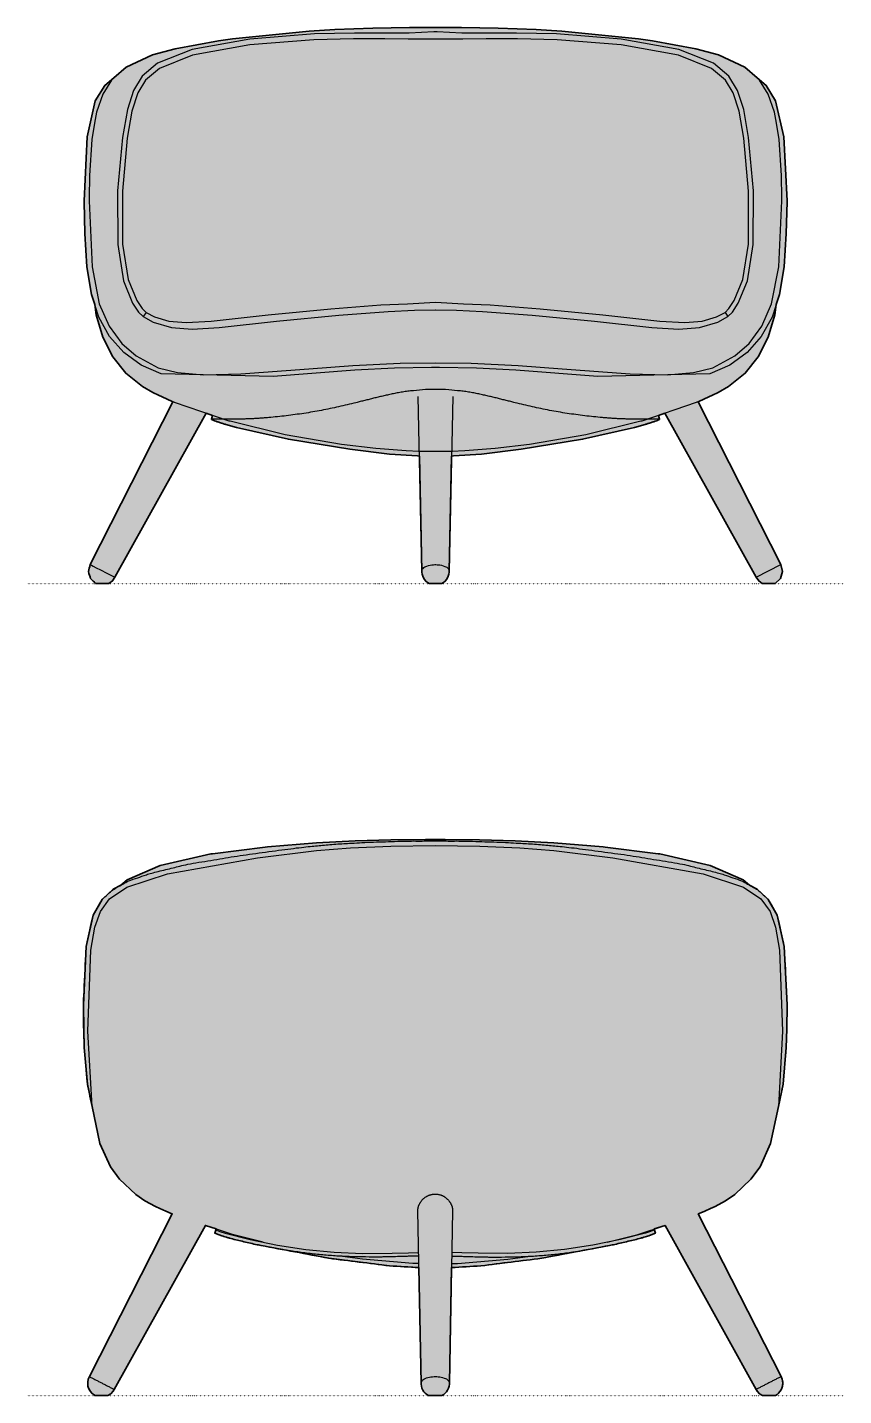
# Model space of a CAD drawing. Header units: millimetres. Extents: x 0 to 2311, y -1141 to 764.
# Drawn here: x 0 to 1122, y -1115 to 764 of the extents above; entities that cross this region are included whole.
import ezdxf

# ---------------------------------------------------------------- set-up
doc = ezdxf.new("R2010")
doc.units = ezdxf.units.MM
doc.linetypes.add('Dots', pattern=[1, 0, -1])
doc.layers.add('Blocks', color=7, linetype='Continuous')
doc.layers.add('Blocks$Fill', color=7, linetype='Continuous', true_color=0xffffff)
for name, color, linetype, lineweight, true_color in [('Blocks$Inner', 7, 'Continuous', 25, 0x007f00), ('Blocks$Outline', 7, 'Continuous', 35, 0xff3f3f), ('Groud', 7, 'Dots', 25, 0x243775)]:
    doc.layers.add(name, color=color, linetype=linetype, lineweight=lineweight, true_color=true_color)

# ---------------------------------------------------------------- blocks, each defined once
blk = doc.blocks.new('VIA57 Lounge Chair Back')
at = {"layer": 'Blocks$Fill'}
blk.add_hatch(color=256, dxfattribs=at).paths.add_polyline_path([(992.3, 701), (983.6, 708.1), (938.2, 727.7), (869, 743.7), (866.7, 744.1), (794, 753.2), (791.1, 753.4), (723.6, 759.2), (670.3, 762), (621.4, 763.3), (546.9, 763.8), (450.5, 762), (397.3, 759.2), (329.8, 753.4), (326.8, 753.2), (254.2, 744.1), (251.9, 743.7), (182.6, 727.7), (137.2, 708.1), (128.6, 701), (118.1, 695.3), (102.7, 681.2), (90.4, 659.5), (80.9, 616.9), (77, 536.4), (77.4, 503.4), (78.2, 477.9), (82.5, 427.7), (89, 397), (99.7, 346.3), (114.1, 314.3), (126.6, 297.1), (149, 276.1), (161.6, 267.6), (175.9, 259.9), (182, 257), (190.2, 253.3), (197.7, 250.2), (199, 249.6), (85.2, 26.1), (83.7, 22.4), (82.9, 18.4), (82.9, 15.7), (83.3, 13), (84.1, 10.3), (85.2, 7.8), (86.7, 5.5), (88.6, 3.4), (90.7, 1.6), (93, 0.1), (95.2, 0.1), (110.8, 0), (114.6, 2.6), (117.8, 6.2), (119.2, 8.6), (244.6, 233.7), (259.4, 228.8), (257.8, 222.9), (267.1, 219.4), (268.9, 218.8), (269.9, 218.5), (277.8, 216.3), (295.2, 211.9), (321.1, 206.1), (414.1, 188.6), (497.7, 178.2), (538.1, 175.8), (540.9, 17.2), (541, 15.6), (541.4, 12.9), (542.1, 10.2), (543.3, 7.7), (544.8, 5.4), (546.7, 3.3), (548.8, 1.5), (551.1, 0.1), (551.2, 0.1), (552.7, 0), (560, 0), (560.4, 0), (560.8, 0), (563, 0), (569.2, 0), (569.7, 0.1), (569.7, 0.1), (572.1, 1.5), (574.2, 3.3), (576, 5.4), (577.5, 7.7), (578.7, 10.2), (579.5, 12.9), (579.9, 15.6), (579.9, 17.2), (582.8, 175.8), (623.2, 178.2), (706.8, 188.6), (799.7, 206.1), (807.1, 207.7), (825.6, 211.9), (843, 216.3), (851, 218.5), (852, 218.8), (853.8, 219.4), (863, 222.9), (861.4, 228.8), (876.2, 233.7), (1001.6, 8.6), (1003, 6.2), (1006.2, 2.6), (1010, 0), (1010.3, 0), (1027.8, 0.1), (1030.2, 1.6), (1032.3, 3.4), (1034.1, 5.5), (1035.6, 7.8), (1036.8, 10.3), (1037.5, 13), (1037.9, 15.7), (1037.9, 18.4), (1037.2, 22.4), (1035.7, 26.1), (921.8, 249.6), (923.1, 250.2), (930.7, 253.3), (938.8, 257), (945, 259.9), (959.3, 267.6), (971.9, 276.1), (994.2, 297.1), (1006.7, 314.3), (1021.2, 346.3), (1031.9, 397), (1038.4, 427.7), (1042.6, 477.9), (1043.5, 503.4), (1043.8, 536.4), (1039.9, 616.9), (1030.5, 659.5), (1018.1, 681.2), (1002.7, 695.3)], flags=0)
at = {"layer": 'Blocks$Inner'}
for p, q in [((257.8, 222.9), (259.4, 228.8)), ((863, 222.9), (861.4, 228.8))]:
    blk.add_line(p, q, dxfattribs=at)
for points in [[(85.2, 26.1), (199, 249.6), (197.7, 250.2), (197.6, 250.2), (190.2, 253.3), (182, 257), (175.9, 259.9), (161.6, 267.6), (149, 276.1), (126.6, 297.1), (114.1, 314.3), (99.7, 346.3), (89, 397), (83.1, 500.3), (87.4, 611.6), (92.6, 643.3), (100.3, 664.8), (113, 682.3), (136.7, 698.3), (192.4, 716.6), (316.1, 738.4), (397.4, 748.5), (444.2, 752.1), (499.3, 754.4), (560.4, 755.2), (621.5, 754.4), (676.6, 752.1), (723.4, 748.5), (804.7, 738.4), (928.5, 716.6), (984.1, 698.3), (1007.8, 682.3), (1020.5, 664.8), (1028.2, 643.3), (1033.5, 611.6), (1037.7, 500.3), (1031.9, 397), (1021.2, 346.3), (1006.7, 314.3), (994.2, 297.1), (971.9, 276.1), (959.3, 267.6), (945, 259.9), (938.8, 257), (930.7, 253.3), (923.3, 250.2), (923.1, 250.2), (921.8, 249.6), (1035.7, 26.1)], [(128.6, 701), (137.2, 708.1), (182.6, 727.7), (251.9, 743.7), (254.2, 744.1), (326.8, 753.2), (329.8, 753.4), (397.3, 759.2), (450.5, 762), (499.5, 763.3), (546.9, 763.8), (560.4, 763.8), (573.9, 763.8), (621.4, 763.3), (670.3, 762), (723.6, 759.2), (791.1, 753.4), (794, 753.2), (866.7, 744.1), (869, 743.7), (938.2, 727.7), (983.6, 708.1), (992.3, 701)], [(560, 0), (557.9, 0), (555.9, 0), (554.1, 0), (552.7, 0), (551.2, 0.1), (551.1, 0.1), (548.8, 1.5), (546.7, 3.3), (544.8, 5.4), (543.3, 7.7), (542.1, 10.2), (541.4, 12.9), (541, 15.6), (540.9, 17.2), (536.7, 253.5)], [(584.2, 253.5), (579.9, 17.2), (579.9, 17.4)], [(324.1, 210.8), (281.8, 221.4), (244.6, 233.7), (119.2, 8.6)], [(260.4, 228.5), (259.9, 227.9), (259.8, 227.7), (259.7, 227.4), (260, 227), (264.6, 225.3), (271.6, 223.2), (306, 214.5), (343.8, 206.8), (382.6, 200.8), (421.6, 196.9), (460.4, 195.3)], [(860.4, 228.5), (860.9, 227.9), (861.1, 227.7), (861.2, 227.4), (860.9, 227), (856.2, 225.3), (849.3, 223.2), (814.9, 214.5), (777.1, 206.8), (738.2, 200.8), (699.3, 196.9), (660.4, 195.3)], [(796.7, 210.8), (839, 221.4), (876.2, 233.7), (1001.6, 8.6)], [(538.1, 175.8), (497.7, 178.2), (414.1, 188.6), (321.1, 206.1)], [(538, 181.5), (529.7, 181.6), (460.5, 187.2), (433.2, 191.2)], [(460.4, 195.3), (501.2, 195.5), (523.8, 196.1), (537.7, 196.5)], [(582.8, 175.8), (623.2, 178.2), (706.8, 188.6), (799.7, 206.1)], [(582.9, 181.5), (591.2, 181.6), (660.4, 187.2), (687.6, 191.2)], [(660.4, 195.3), (619.6, 195.5), (597.1, 196.1), (583.1, 196.5)], [(579.9, 17.2), (579.9, 15.6), (579.5, 12.9), (578.7, 10.2), (577.5, 7.7), (576, 5.4), (574.2, 3.3), (572.1, 1.5), (569.7, 0.1), (569.7, 0.1), (569.2, 0), (568.2, 0), (566.7, 0), (565, 0), (563, 0), (560.8, 0)]]:
    blk.add_lwpolyline(points, dxfattribs=at)
for points, degree, knots in [([(89, 397), (82.5, 427.7), (78.2, 477.9), (77.4, 503.4), (77, 536.4), (80.9, 616.9), (90.4, 659.5), (102.7, 681.2), (118.1, 695.3), (139, 706.7), (169.4, 717.3), (221.2, 729.8), (293.8, 741.9), (374.4, 752.7), (421, 757.1), (468.9, 759.9), (522.3, 761.5), (560.4, 761.6), (598.5, 761.5), (651.9, 759.9), (699.9, 757.1), (746.4, 752.7), (827, 741.9), (899.6, 729.8), (951.5, 717.3), (981.9, 706.7), (1002.7, 695.3), (1018.1, 681.2), (1030.5, 659.5), (1039.9, 616.9), (1043.8, 536.4), (1043.5, 503.4), (1042.6, 477.9), (1038.4, 427.7), (1031.9, 397)], 1, [0, 0, 2, 3, 4, 36.960283, 37.960283, 38.960283, 39.960283, 40.960283, 41.960283, 42.960283, 43.960283, 44.960283, 45.960283, 46.960283, 47.960283, 48.960283, 49.960283, 50.960283, 51.960283, 52.960283, 53.960283, 54.960283, 55.960283, 56.960283, 57.960283, 58.960283, 59.960283, 60.960283, 61.960283, 62.960283, 95.920566, 96.920566, 97.920566, 99.920566, 99.920566]), ([(321.1, 206.1), (318.7, 206.6), (313, 207.8), (304.3, 209.7), (295.2, 211.9), (286.3, 214), (279.2, 215.9), (273.7, 217.4), (269.9, 218.5), (267.6, 219.2), (257.8, 222.9)], 3, [3, 3, 3, 3, 13.981448, 27.927422, 41.873396, 55.81937, 69.765344, 76.73833, 83.711317, 90.220502, 90.220502, 90.220502, 90.220502]), ([(799.7, 206.1), (802.2, 206.6), (807.8, 207.8), (816.5, 209.7), (825.7, 211.9), (834.6, 214), (841.7, 215.9), (847.1, 217.4), (850.9, 218.5), (853.3, 219.2), (863, 222.9)], 3, [3, 3, 3, 3, 13.981448, 27.927422, 41.873396, 55.81937, 69.765344, 76.73833, 83.711317, 90.220502, 90.220502, 90.220502, 90.220502]), ([(456.2, 190.5), (454, 190.5), (448.5, 190.6), (439.9, 190.9), (430.2, 191.4), (420.5, 192), (410.8, 192.7), (397.7, 193.9), (381.3, 195.8), (363.6, 198.4), (352.4, 200.2), (347.8, 201)], 3, [-775.29462, -775.29462, -775.29462, -775.29462, -765.882728, -751.915393, -737.948058, -723.980723, -710.013389, -696.046054, -668.111384, -640.219436, -620.235805, -620.235805, -620.235805, -620.235805]), ([(484.2, 190.3), (482.7, 190.3), (474.3, 190.3), (465, 190.3), (457.3, 190.5), (456.2, 190.5)], 3, [-814.05889, -814.05889, -814.05889, -814.05889, -807.784727, -779.850057, -775.29462, -775.29462, -775.29462, -775.29462]), ([(514.1, 191), (513.2, 191), (508.5, 190.8), (502.3, 190.7), (495.2, 190.5), (489.8, 190.4), (486.1, 190.3), (484.2, 190.3)], 3, [-852.823595, -852.823595, -852.823595, -852.823595, -849.686296, -835.718961, -828.735293, -821.751626, -814.05889, -814.05889, -814.05889, -814.05889]), ([(537.8, 191.7), (532.2, 191.5), (528.7, 191.4), (523.3, 191.3), (518.2, 191.1), (515.1, 191), (514.1, 191)], 3, [-875.201088, -875.201088, -875.201088, -875.201088, -870.63722, -863.653553, -856.669885, -852.823595, -852.823595, -852.823595, -852.823595]), ([(583.1, 191.7), (588.6, 191.5), (592.1, 191.4), (597.6, 191.3), (602.7, 191.1), (605.7, 191), (606.8, 191)], 3, [-875.201088, -875.201088, -875.201088, -875.201088, -870.63722, -863.653553, -856.669885, -852.823595, -852.823595, -852.823595, -852.823595]), ([(606.8, 191), (607.6, 191), (612.3, 190.8), (618.6, 190.7), (625.7, 190.5), (631.1, 190.4), (634.7, 190.3), (636.6, 190.3)], 3, [-852.823595, -852.823595, -852.823595, -852.823595, -849.686296, -835.718961, -828.735293, -821.751626, -814.05889, -814.05889, -814.05889, -814.05889]), ([(636.6, 190.3), (638.1, 190.3), (646.5, 190.3), (655.9, 190.3), (663.5, 190.5), (664.6, 190.5)], 3, [-814.05889, -814.05889, -814.05889, -814.05889, -807.784727, -779.850057, -775.29462, -775.29462, -775.29462, -775.29462]), ([(664.6, 190.5), (666.8, 190.5), (672.3, 190.6), (681, 190.9), (690.7, 191.4), (700.4, 192), (710.1, 192.7), (723.1, 193.9), (739.5, 195.8), (757.3, 198.4), (768.4, 200.2), (773.1, 201)], 3, [-775.29462, -775.29462, -775.29462, -775.29462, -765.882728, -751.915393, -737.948058, -723.980723, -710.013389, -696.046054, -668.111384, -640.219436, -620.235805, -620.235805, -620.235805, -620.235805]), ([(540.9, 17.3), (541.4, 18.8), (543.4, 22.8), (550.6, 25.1), (558.5, 26.3), (566.8, 25.9), (573.6, 24.1), (578.8, 21.2), (579.7, 18.4), (579.9, 17.3)], 3, [0, 0, 0, 0, 4.743499, 12.464984, 21.249562, 29.034182, 37.198344, 42.464588, 45.679588, 45.679588, 45.679588, 45.679588])]:
    blk.add_open_spline(points, degree=degree, knots=knots, dxfattribs=at)
for points, weights, knots in [([(536.7, 253.5), (536.1, 261.8), (543.2, 269.3), (550.2, 276.7), (560.4, 276.7)], [1, 0.918473356618, 1, 0.918473356618, 1], [257.387475, 257.387475, 257.387475, 276.730719, 276.730719, 296.073963, 296.073963, 296.073963]), ([(560.4, 276.7), (570.7, 276.7), (577.7, 269.3), (584.7, 261.8), (584.2, 253.5)], [1, 0.918473356619, 1, 0.918473356619, 1], [296.073963, 296.073963, 296.073963, 315.417206, 315.417206, 334.76045, 334.76045, 334.76045])]:
    blk.add_rational_spline(points, weights, degree=2, knots=knots, dxfattribs=at)
for points, degree in [([(82.9, 18.4), (83.7, 22.4)], 1), ([(83.7, 22.4), (85.2, 26.1)], 1), ([(85.2, 26.1), (119.2, 8.6)], 1), ([(1035.7, 26.1), (1001.6, 8.6)], 1), ([(1037.2, 22.4), (1035.7, 26.1)], 1), ([(1037.9, 18.4), (1037.2, 22.4)], 1), ([(82.9, 15.7), (82.9, 18.4)], 1), ([(83.3, 13), (82.9, 15.7)], 1), ([(84.1, 10.3), (83.3, 13)], 1), ([(85.2, 7.8), (84.1, 10.3)], 1), ([(86.7, 5.5), (85.2, 7.8)], 1), ([(88.6, 3.4), (86.7, 5.5)], 1), ([(90.7, 1.6), (88.6, 3.4)], 1), ([(93, 0.1), (90.7, 1.6)], 1), ([(95.2, 0.1), (93, 0.1)], 1), ([(96.8, 0.1), (95.2, 0.1)], 1), ([(98.7, 0.1), (96.8, 0.1)], 1), ([(100.8, 0.1), (98.7, 0.1)], 1), ([(102.9, 0.1), (100.8, 0.1)], 1), ([(105, 0), (102.9, 0.1)], 1), ([(106.9, 0), (105, 0)], 1), ([(108.5, 0), (106.9, 0)], 1), ([(109.8, 0), (108.5, 0)], 1), ([(110.5, 0), (109.8, 0)], 1), ([(110.8, 0), (110.5, 0)], 1), ([(114.6, 2.6), (110.8, 0)], 1), ([(117.8, 6.2), (114.6, 2.6)], 1), ([(119.2, 8.6), (117.8, 6.2)], 1), ([(560.4, 0), (560.3, 0), (560.2, 0), (560, 0)], 3), ([(560.8, 0), (560.7, 0), (560.6, 0), (560.4, 0)], 3), ([(1001.6, 8.6), (1003, 6.2)], 1), ([(1003, 6.2), (1006.2, 2.6)], 1), ([(1006.2, 2.6), (1010, 0)], 1), ([(1010, 0), (1010.3, 0)], 1), ([(1010.3, 0), (1011.1, 0)], 1), ([(1011.1, 0), (1012.3, 0)], 1), ([(1012.3, 0), (1013.9, 0)], 1), ([(1013.9, 0), (1015.8, 0)], 1), ([(1015.8, 0), (1017.9, 0.1)], 1), ([(1017.9, 0.1), (1020.1, 0.1)], 1), ([(1020.1, 0.1), (1022.2, 0.1)], 1), ([(1022.2, 0.1), (1024.1, 0.1)], 1), ([(1024.1, 0.1), (1025.7, 0.1)], 1), ([(1025.7, 0.1), (1027.8, 0.1)], 1), ([(1027.8, 0.1), (1030.2, 1.6)], 1), ([(1030.2, 1.6), (1032.3, 3.4)], 1), ([(1032.3, 3.4), (1034.1, 5.5)], 1), ([(1034.1, 5.5), (1035.6, 7.8)], 1), ([(1035.6, 7.8), (1036.8, 10.3)], 1), ([(1036.8, 10.3), (1037.5, 13)], 1), ([(1037.5, 13), (1037.9, 15.7)], 1), ([(1037.9, 15.7), (1037.9, 18.4)], 1)]:
    blk.add_open_spline(points, degree=degree, dxfattribs=at)
at = {"layer": 'Blocks$Outline'}
for points in [[(992.3, 701), (983.6, 708.1), (938.2, 727.7), (869, 743.7), (866.7, 744.1), (794, 753.2), (791.1, 753.4), (723.6, 759.2), (670.3, 762), (621.4, 763.3), (573.9, 763.8), (560.4, 763.8), (546.9, 763.8), (499.5, 763.3), (450.5, 762), (397.3, 759.2), (329.8, 753.4), (326.8, 753.2), (254.2, 744.1), (251.9, 743.7), (182.6, 727.7), (137.2, 708.1), (128.6, 701)], [(128.6, 701), (118.1, 695.3), (102.7, 681.2), (90.4, 659.5), (80.9, 616.9), (77, 536.4), (77.4, 503.4), (78.2, 477.9), (82.5, 427.7), (89, 397)], [(1031.9, 397), (1038.4, 427.7), (1042.6, 477.9), (1043.5, 503.4), (1043.8, 536.4), (1039.9, 616.9), (1030.5, 659.5), (1018.1, 681.2), (1002.7, 695.3), (992.3, 701)], [(89, 397), (99.7, 346.3), (114.1, 314.3), (126.6, 297.1), (149, 276.1), (161.6, 267.6), (175.9, 259.9), (182, 257), (190.2, 253.3), (197.6, 250.2), (197.7, 250.2), (199, 249.6), (85.2, 26.1)], [(1035.7, 26.1), (921.8, 249.6), (923.1, 250.2), (923.3, 250.2), (930.7, 253.3), (938.8, 257), (945, 259.9), (959.3, 267.6), (971.9, 276.1), (994.2, 297.1), (1006.7, 314.3), (1021.2, 346.3), (1031.9, 397)], [(119.2, 8.6), (244.6, 233.7), (259.4, 228.8)], [(861.4, 228.8), (876.2, 233.7), (1001.6, 8.6)], [(538.1, 175.8), (540.9, 17.2)], [(579.9, 17.2), (582.8, 175.8)], [(85.2, 26.1), (83.7, 22.4), (82.9, 18.4), (82.9, 15.7), (83.3, 13), (84.1, 10.3), (85.2, 7.8), (86.7, 5.5), (88.6, 3.4), (90.7, 1.6), (93, 0.1), (95.2, 0.1), (96.8, 0.1), (98.7, 0.1), (100.8, 0.1), (102.9, 0.1), (105, 0), (106.9, 0), (108.5, 0), (109.8, 0), (110.5, 0), (110.8, 0), (114.6, 2.6), (117.8, 6.2), (119.2, 8.6)], [(1001.6, 8.6), (1003, 6.2), (1006.2, 2.6), (1010, 0), (1010.3, 0), (1011.1, 0), (1012.3, 0), (1013.9, 0), (1015.8, 0), (1017.9, 0.1), (1020.1, 0.1), (1022.2, 0.1), (1024.1, 0.1), (1025.7, 0.1), (1027.8, 0.1), (1030.2, 1.6), (1032.3, 3.4), (1034.1, 5.5), (1035.6, 7.8), (1036.8, 10.3), (1037.5, 13), (1037.9, 15.7), (1037.9, 18.4), (1037.2, 22.4), (1035.7, 26.1)], [(540.9, 17.2), (541, 15.6), (541.4, 12.9), (542.1, 10.2), (543.3, 7.7), (544.8, 5.4), (546.7, 3.3), (548.8, 1.5), (551.1, 0.1)], [(569.7, 0.1), (572.1, 1.5), (574.2, 3.3), (576, 5.4), (577.5, 7.7), (578.7, 10.2), (579.5, 12.9), (579.9, 15.6), (579.9, 17.2)]]:
    blk.add_lwpolyline(points, dxfattribs=at)
for points, knots in [([(259.4, 228.8), (258.9, 226.8), (258.3, 224.9), (257.8, 222.9), (267.6, 219.2), (269.9, 218.5), (273.7, 217.4), (279.2, 215.9), (286.3, 214), (295.2, 211.9), (304.3, 209.7), (313, 207.8), (318.7, 206.6), (321.1, 206.1), (352.1, 200.3), (383.1, 194.5), (414.1, 188.6), (441.9, 185.1), (469.8, 181.7), (497.7, 178.2), (511.2, 177.4), (524.6, 176.6), (538.1, 175.8)], [-96.307376, -96.307376, -96.307376, -96.307376, -90.220502, -90.220502, -90.220502, -83.711317, -76.73833, -69.765344, -55.81937, -41.873396, -27.927422, -13.981448, -3, -3, -3, -2, -2, -2, -1, -1, -1, -0.000245, -0.000245, -0.000245, -0.000245]), ([(582.8, 175.8), (596.2, 176.6), (609.7, 177.4), (623.2, 178.2), (651, 181.7), (678.9, 185.1), (706.8, 188.6), (737.7, 194.5), (768.7, 200.3), (799.7, 206.1), (802.2, 206.6), (807.8, 207.8), (816.5, 209.7), (825.7, 211.9), (834.6, 214), (841.7, 215.9), (847.1, 217.4), (850.9, 218.5), (853.3, 219.2), (863, 222.9), (862.5, 224.9), (862, 226.8), (861.4, 228.8)], [0.000245, 0.000245, 0.000245, 0.000245, 1, 1, 1, 2, 2, 2, 3, 3, 3, 13.981448, 27.927422, 41.873396, 55.81937, 69.765344, 76.73833, 83.711317, 90.220502, 90.220502, 90.220502, 96.307376, 96.307376, 96.307376, 96.307376]), ([(551.1, 0.1), (551.1, 0.1), (551.2, 0.1), (551.2, 0.1), (551.7, 0.1), (552.2, 0), (552.7, 0), (553.2, 0), (553.6, 0), (554.1, 0), (554.7, 0), (555.3, 0), (555.9, 0), (556.5, 0), (557.2, 0), (557.9, 0), (558.6, 0), (559.3, 0), (560, 0), (560.2, 0), (560.3, 0), (560.4, 0), (560.6, 0), (560.7, 0), (560.8, 0), (561.5, 0), (562.2, 0), (563, 0), (563.6, 0), (564.3, 0), (565, 0), (565.6, 0), (566.1, 0), (566.7, 0), (567.2, 0), (567.7, 0), (568.2, 0), (568.5, 0), (568.8, 0), (569.2, 0), (569.3, 0.1), (569.5, 0.1), (569.7, 0.1), (569.7, 0.1), (569.7, 0.1), (569.7, 0.1)], [-15.037059, -15.037059, -15.037059, -15.037059, -14.037059, -14.037059, -14.037059, -13.037059, -13.037059, -13.037059, -12.037059, -12.037059, -12.037059, -11.037059, -11.037059, -11.037059, -10.037059, -10.037059, -10.037059, -9.037059, -9.037059, -9.037059, -9.01853, -9.01853, -9.01853, -9, -9, -9, -8, -8, -8, -7, -7, -7, -6, -6, -6, -5, -5, -5, -4, -4, -4, -3, -3, -3, -2, -2, -2, -2])]:
    blk.add_open_spline(points, degree=3, knots=knots, dxfattribs=at)
blk = doc.blocks.new('VIA57 Lounge Chair Front')
at = {"layer": 'Blocks$Fill'}
blk.add_hatch(color=256, dxfattribs=at).paths.add_polyline_path([(1002.6, 694.4), (986, 709.1), (949.8, 726), (918.6, 734.5), (858.9, 745.4), (839.7, 748), (734.5, 758.4), (699.1, 760.7), (647, 762.8), (596.4, 763.7), (474.7, 762.8), (422.5, 760.7), (387.2, 758.4), (281.9, 748), (262.7, 745.4), (203, 734.5), (171.8, 726), (135.6, 709.1), (119, 694.4), (106.4, 684.1), (93.4, 662.9), (82.1, 613.3), (77.9, 525.7), (77.9, 524.3), (78.8, 480.8), (81.9, 435.1), (88.1, 396.9), (92.6, 383.1), (94.7, 368.9), (103.6, 338.3), (117.4, 311.2), (135.1, 289.1), (158.2, 270.7), (172.2, 262.6), (180.1, 258.6), (191, 253.6), (200.1, 249.8), (86.2, 26.1), (86.2, 26.1), (86.2, 26.1), (86.2, 26.1), (86.2, 26.1), (86.2, 26.1), (86.2, 26.1), (86.2, 26.1), (86.2, 26.1), (86.2, 26.1), (86.2, 26.1), (86.2, 26.1), (84, 16.4), (86.8, 6.9), (94.1, 0.1), (96.2, 0.1), (111.9, 0), (116.8, 3.6), (120.3, 8.6), (245.8, 233.9), (254.5, 231), (253.1, 225.6), (253.1, 225.6), (253.1, 225.6), (253.1, 225.6), (253.1, 225.6), (253.1, 225.6), (253.1, 225.6), (253.1, 225.6), (253.1, 225.5), (253.1, 225.5), (253.1, 225.5), (253.1, 225.5), (253.1, 225.5), (253.1, 225.5), (253.1, 225.5), (253.1, 225.5), (253.1, 225.5), (253.1, 225.5), (253.1, 225.5), (253.1, 225.5), (253.1, 225.5), (253.1, 225.5), (253.1, 225.5), (253.1, 225.5), (253.1, 225.5), (253.1, 225.5), (253.1, 225.5), (253.1, 225.5), (253.1, 225.5), (253.1, 225.5), (253.1, 225.5), (253.1, 225.5), (253.1, 225.5), (253.1, 225.5), (253.1, 225.5), (253.1, 225.5), (253.1, 225.5), (253.1, 225.5), (253.1, 225.5), (253.1, 225.5), (253.1, 225.5), (253.1, 225.5), (253.1, 225.5), (253.1, 225.5), (253.1, 225.4), (253.1, 225.4), (253.1, 225.4), (253.1, 225.4), (253.1, 225.4), (253.1, 225.4), (253.1, 225.4), (253.1, 225.4), (253.1, 225.4), (253.1, 225.4), (253.1, 225.4), (253.1, 225.4), (253.2, 225.4), (253.2, 225.4), (253.2, 225.3), (253.2, 225.3), (253.2, 225.3), (253.2, 225.3), (253.2, 225.3), (253.3, 225.3), (253.3, 225.2), (253.4, 225.2), (253.4, 225.2), (253.5, 225.1), (253.6, 225.1), (253.7, 225), (253.9, 224.9), (254.1, 224.8), (254.7, 224.5), (255.4, 224.3), (256.9, 223.7), (258.8, 223), (265.3, 220.8), (272.9, 218.5), (287.5, 214.4), (358.8, 198.1), (443, 184.4), (497.7, 177.8), (536, 175.2), (538.6, 175.1), (542, 17.2), (542, 15.6), (542.4, 12.9), (543.2, 10.2), (544.4, 7.7), (545.9, 5.4), (547.7, 3.3), (549.8, 1.5), (552.2, 0.1), (553.9, 0), (567.7, 0), (569.4, 0.1), (571.8, 1.5), (573.9, 3.3), (575.7, 5.4), (577.3, 7.7), (578.4, 10.2), (579.2, 12.9), (579.6, 15.6), (579.6, 17.2), (583, 175.1), (585.6, 175.2), (623.9, 177.8), (678.6, 184.4), (762.8, 198.1), (834.2, 214.4), (848.8, 218.5), (858.6, 221.5), (862.8, 223), (864.7, 223.7), (866.3, 224.3), (866.9, 224.5), (867.5, 224.8), (867.7, 224.9), (867.9, 225), (868, 225.1), (868.1, 225.1), (868.2, 225.2), (868.3, 225.2), (868.3, 225.2), (868.3, 225.3), (868.4, 225.3), (868.4, 225.3), (868.4, 225.3), (868.4, 225.3), (868.4, 225.3), (868.5, 225.4), (868.5, 225.4), (868.5, 225.4), (868.5, 225.4), (868.5, 225.4), (868.5, 225.4), (868.5, 225.4), (868.5, 225.4), (868.5, 225.4), (868.5, 225.4), (868.5, 225.4), (868.5, 225.4), (868.5, 225.4), (868.5, 225.4), (868.5, 225.5), (868.5, 225.5), (868.5, 225.5), (868.5, 225.5), (868.5, 225.5), (868.5, 225.5), (868.6, 225.5), (868.6, 225.5), (868.6, 225.5), (868.6, 225.5), (868.6, 225.5), (868.6, 225.5), (868.6, 225.5), (868.6, 225.5), (868.6, 225.5), (868.6, 225.5), (868.6, 225.5), (868.6, 225.5), (868.6, 225.5), (868.6, 225.5), (868.6, 225.5), (868.6, 225.5), (868.6, 225.5), (868.6, 225.5), (868.6, 225.5), (868.6, 225.5), (868.6, 225.5), (868.6, 225.5), (868.6, 225.5), (868.6, 225.5), (868.6, 225.5), (868.6, 225.5), (868.6, 225.5), (868.6, 225.5), (868.6, 225.5), (868.6, 225.5), (868.6, 225.6), (868.5, 225.6), (868.5, 225.6), (868.5, 225.6), (868.5, 225.6), (868.5, 225.6), (868.5, 225.6), (868.5, 225.6), (867.2, 231), (875.8, 233.9), (1001.4, 8.6), (1004.9, 3.6), (1009.8, 0), (1027.6, 0.1), (1034.8, 6.9), (1037.7, 16.4), (1035.4, 26.1), (921.5, 249.8), (941.5, 258.6), (949.4, 262.6), (963.5, 270.7), (986.5, 289.1), (1004.2, 311.2), (1018, 338.3), (1026.9, 368.9), (1029, 383.1), (1033.5, 396.9), (1039.7, 435.1), (1042.8, 480.8), (1043.8, 524.3), (1043.8, 525.7), (1039.6, 613.3), (1028.2, 662.9), (1015.2, 684.1)], flags=0)
at = {"layer": 'Blocks$Inner'}
for p, q in [((163.1, 372.4), (159, 366.8)), ((958.6, 372.4), (962.7, 366.8)), ((200.1, 249.8), (86.2, 26.1)), ((253.1, 225.6), (254.5, 231)), ((868.5, 225.6), (867.2, 231))]:
    blk.add_line(p, q, dxfattribs=at)
for points in [[(281.9, 748), (262.7, 745.4), (203, 734.5), (171.8, 726), (135.6, 709.1), (115.5, 691.2), (103.6, 672.1), (95, 647.1), (92.4, 632.3), (88.7, 609.9), (85.4, 560.2), (84.8, 529.1), (84.8, 525.7), (89, 435.1), (98.9, 384), (112.2, 353.5), (129.8, 329.6), (149.6, 312.6), (179.7, 296.4), (206.5, 289.7), (242.5, 286.7), (293.5, 288), (386.9, 295), (447.4, 299.5), (512.1, 302.5), (560.8, 303.3), (609.6, 302.5), (674.2, 299.5), (734.7, 295), (828.2, 288), (879.1, 286.7), (915.1, 289.7), (941.9, 296.4), (972, 312.6), (991.8, 329.6), (1009.4, 353.5), (1022.7, 384), (1032.6, 435.1), (1036.8, 525.7), (1036.8, 529.1), (1036.3, 560.2), (1032.9, 609.9), (1029.3, 632.3), (1026.7, 647.1), (1018, 672.1), (1006.2, 691.2), (986, 709.1), (949.8, 726), (918.6, 734.5), (858.9, 745.4), (839.7, 748), (734.5, 758.4), (699.1, 760.7), (647, 762.8), (596.4, 763.7), (560.8, 763.8), (525.2, 763.7), (474.7, 762.8), (422.5, 760.7), (387.2, 758.4)], [(559.8, 747.6), (523.3, 747.6), (491.2, 747.8), (448.1, 747.8), (393.7, 746.5), (305.6, 739.6), (227.1, 725.4), (181.4, 707.5), (162.5, 691.4), (151.8, 673.7), (143.7, 648.7), (137.3, 611.4), (130.6, 539), (130.9, 466.1), (138.6, 417.7), (150.5, 388.7), (157.6, 377.6), (163.1, 372.4), (174.7, 366.1), (194.3, 360.3), (218.1, 358.3), (252.5, 360.3), (330.8, 369), (417.1, 377.4), (485.7, 382.6), (522.5, 384.3), (560.8, 386.2), (599.2, 384.3), (636, 382.6), (704.6, 377.4), (790.9, 369), (869.1, 360.3), (903.5, 358.3), (927.3, 360.3), (947, 366.1), (958.6, 372.4), (964, 377.6), (971.2, 388.7), (983, 417.7), (990.8, 466.1), (991, 539), (984.4, 611.4), (977.9, 648.7), (969.8, 673.7), (959.1, 691.4), (940.2, 707.5), (894.5, 725.4), (816.1, 739.6), (727.9, 746.5), (673.5, 747.8), (630.5, 747.8), (598.3, 747.6), (561.9, 747.6), (560.8, 747.6)], [(120.3, 8.6), (116.8, 3.6), (111.9, 0), (116.8, 3.6)], [(1001.4, 8.6), (1004.9, 3.6), (1009.8, 0), (1004.9, 3.6)]]:
    blk.add_lwpolyline(points, close=True, dxfattribs=at)
for points in [[(560.4, 375.9), (589.6, 375.4), (625.6, 373.7), (693.6, 368.6), (779.4, 360.2), (858.2, 351.5), (895.1, 349.3), (923.7, 351.7), (948.6, 359.1), (962.7, 366.8), (968.8, 372.6), (976.9, 385.1), (989.4, 415.7), (997.4, 465.6), (997.6, 539.5), (990.9, 612.6), (984.3, 650.8), (975.7, 677.2), (963.9, 696.8), (942.9, 714.6), (895.3, 733.3), (815.7, 747.7), (726.9, 754.7), (672.2, 755.9), (629, 755.9), (596.9, 755.7), (563.2, 757.5), (560.8, 757.5), (558.5, 757.5), (524.7, 755.7), (492.6, 755.9), (449.4, 755.9), (394.7, 754.7), (305.9, 747.7), (226.3, 733.3), (178.7, 714.6), (157.7, 696.8), (145.9, 677.2), (137.4, 650.8), (130.7, 612.6), (124, 539.5), (124.3, 465.6), (132.3, 415.7), (144.7, 385.1), (152.8, 372.6), (159, 366.8), (173, 359.1), (198, 351.7), (226.5, 349.3), (263.5, 351.5), (342.2, 360.2), (428.1, 368.6), (496, 373.7), (532, 375.4), (561.3, 375.9)], [(1002.6, 694.4), (1015.2, 684.1), (1028.2, 662.9), (1039.6, 613.3), (1043.8, 525.7), (1043.8, 524.3), (1042.8, 480.8), (1039.7, 435.1), (1033.5, 396.9), (1023.5, 366), (1008.5, 339.2), (989, 317.4), (965.4, 300), (937.7, 288), (784, 284.5), (671.4, 293.1), (617.2, 295.8), (566.4, 296.9), (560.8, 296.8), (555.2, 296.9), (504.4, 295.8), (450.2, 293.1), (337.6, 284.5), (183.9, 288), (156.2, 300), (132.6, 317.4), (113.1, 339.2), (98.1, 366), (88.1, 396.9), (81.9, 435.1), (78.8, 480.8), (77.9, 524.3), (77.9, 525.7), (82.1, 613.3), (93.4, 662.9), (106.4, 684.1), (119, 694.4)], [(1029, 383.1), (1026.9, 368.9), (1018, 338.3), (1004.2, 311.2), (986.5, 289.1), (963.5, 270.7), (949.4, 262.6), (941.5, 258.6), (930.6, 253.6), (920.4, 249.3), (919.8, 249.1), (919.2, 248.8), (844.3, 223.2), (843.1, 222.8), (767.5, 204.2), (690.1, 191), (642.7, 185.3), (601, 182.1), (583.2, 181.6), (560.8, 181.5), (538.5, 181.6), (520.6, 182.1), (478.9, 185.3), (431.5, 191), (354.2, 204.2), (278.5, 222.8), (277.4, 223.2), (202.4, 248.8), (201.8, 249.1), (201.3, 249.3), (191, 253.6), (180.1, 258.6), (172.2, 262.6), (158.2, 270.7), (135.1, 289.1), (117.4, 311.2), (103.6, 338.3), (94.7, 368.9), (92.6, 383.1)], [(552.2, 0.1), (549.8, 1.5), (547.7, 3.3), (545.9, 5.4), (544.4, 7.7), (543.2, 10.2), (542.4, 12.9), (542, 15.6), (542, 17.2), (536.8, 256.8)], [(584.8, 256.8), (579.6, 17.2), (579.6, 15.6), (579.2, 12.9), (578.4, 10.2), (577.3, 7.7), (575.7, 5.4), (573.9, 3.3), (571.8, 1.5), (569.4, 0.1)], [(921.5, 249.8), (1035.4, 26.1)], [(120.3, 8.6), (245.8, 233.9)], [(875.8, 233.9), (1001.4, 8.6), (1035.4, 26.1), (1037.7, 16.4), (1034.8, 6.9), (1027.6, 0.1), (1025.4, 0.1), (1023.8, 0.1), (1021.9, 0.1), (1019.8, 0.1), (1017.6, 0.1), (1015.5, 0), (1013.6, 0), (1012, 0), (1010.8, 0), (1010, 0), (1009.8, 0)], [(272.9, 218.5), (287.5, 214.4), (358.8, 198.1), (443, 184.4), (497.7, 177.8), (536, 175.2), (538.6, 175.1)], [(848.8, 218.5), (834.2, 214.4), (762.8, 198.1), (678.6, 184.4), (623.9, 177.8), (585.6, 175.2), (583, 175.1)], [(111.9, 0), (111.6, 0), (110.8, 0), (109.6, 0), (108, 0), (106.1, 0), (104, 0.1), (101.8, 0.1), (99.7, 0.1), (97.8, 0.1), (96.2, 0.1), (94.1, 0.1), (86.8, 6.9), (84, 16.4), (86.2, 26.1)]]:
    blk.add_lwpolyline(points, dxfattribs=at)
for points, knots in [([(546.9, 266.3), (541.3, 265.9), (533.1, 265.2), (524, 264.2), (519, 263.6), (515.3, 263), (511.7, 262.5), (507, 261.6), (501.3, 260.4), (495.9, 259.2), (491.6, 258.2), (488.3, 257.5), (485.1, 256.7), (480.9, 255.7), (475.7, 254.5), (469.6, 252.9), (463.5, 251.4), (457.5, 249.9), (449.5, 247.9), (439.6, 245.5), (427.7, 242.8), (412, 239.3), (392.2, 235.5), (367.9, 231.9), (347.7, 229.4), (333.6, 228.1), (325.6, 227.4), (319.6, 226.9), (313.7, 226.6), (307.7, 226.3), (302.8, 226.1), (299, 226), (296.2, 225.9), (293.4, 225.8), (289.7, 225.7), (285.1, 225.7), (280.7, 225.7), (277.4, 225.7), (275, 225.7), (272.7, 225.7), (269.7, 225.7), (266.1, 225.7), (262.9, 225.8), (260.9, 225.8), (259.9, 225.8), (259.2, 225.8), (258.6, 225.8), (257.7, 225.8), (256.2, 225.8), (254.3, 225.8), (253, 225.7), (253, 225.3), (255.1, 224.3), (258.7, 223), (262.3, 221.8), (264.9, 220.9), (266.4, 220.4), (267.5, 220.1), (268.6, 219.8), (270.1, 219.3), (271.9, 218.8), (273.3, 218.4), (273.8, 218.2)], [28.0473983, 28.0473983, 28.0473983, 28.0473983, 28.066629, 28.0762444, 28.0810521, 28.0858598, 28.0906675, 28.0954752, 28.1050906, 28.114706, 28.1195136, 28.1243213, 28.129129, 28.1339367, 28.1435521, 28.1531675, 28.1627829, 28.1723983, 28.1820136, 28.2012444, 28.2204752, 28.239706, 28.2781675, 28.316629, 28.3550906, 28.3743213, 28.3839367, 28.3935521, 28.4031675, 28.4127829, 28.4223983, 28.427206, 28.4320136, 28.4368213, 28.441629, 28.4512444, 28.4608598, 28.4656675, 28.4704752, 28.4752829, 28.4800906, 28.489706, 28.4993213, 28.504129, 28.5065329, 28.5089367, 28.5113406, 28.5137444, 28.5185521, 28.5281675, 28.5377829, 28.5473983, 28.5570136, 28.566629, 28.5762444, 28.5810521, 28.583456, 28.5858598, 28.5882636, 28.5906675, 28.5954752, 28.5985913, 28.5985913, 28.5985913, 28.5985913]), ([(560.8, 266.6), (560.8, 266.6), (558.4, 266.6), (553.8, 266.5), (549.2, 266.3), (546.9, 266.3)], [14.023699, 14.023699, 14.023699, 14.023699, 14.177969, 21.112684, 28.047398, 28.047398, 28.047398, 28.047398]), ([(574.7, 266.3), (572.4, 266.3), (567.9, 266.5), (563.2, 266.6), (560.9, 266.6), (560.8, 266.6)], [0, 0, 0, 0, 6.934715, 13.869429, 14.023699, 14.023699, 14.023699, 14.023699]), ([(847.8, 218.2), (848.4, 218.4), (849.8, 218.8), (851.5, 219.3), (853, 219.8), (854.1, 220.1), (855.2, 220.4), (856.7, 220.9), (859.3, 221.8), (863, 223), (866.5, 224.3), (868.6, 225.3), (868.7, 225.7), (867.3, 225.8), (865.5, 225.8), (864, 225.8), (863.1, 225.8), (862.4, 225.8), (861.7, 225.8), (860.7, 225.8), (858.8, 225.8), (855.6, 225.7), (851.9, 225.7), (848.9, 225.7), (846.6, 225.7), (844.2, 225.7), (840.9, 225.7), (836.5, 225.7), (832, 225.7), (828.3, 225.8), (825.5, 225.9), (822.7, 226), (818.8, 226.1), (813.9, 226.3), (807.9, 226.6), (802, 226.9), (796.1, 227.4), (788.1, 228.1), (774, 229.4), (753.7, 231.9), (729.5, 235.5), (709.6, 239.3), (693.9, 242.8), (682, 245.5), (672.1, 247.9), (664.2, 249.9), (658.1, 251.4), (652, 252.9), (645.9, 254.5), (640.7, 255.7), (636.5, 256.7), (633.3, 257.5), (630.1, 258.2), (625.7, 259.2), (620.3, 260.4), (614.6, 261.6), (609.9, 262.5), (606.3, 263), (602.6, 263.6), (597.6, 264.2), (588.6, 265.2), (580.4, 265.9), (574.7, 266.3)], [-0.551193, -0.551193, -0.551193, -0.551193, -0.5480769, -0.5432692, -0.5408654, -0.5384615, -0.5360577, -0.5336538, -0.5288462, -0.5192308, -0.5096154, -0.5, -0.4903846, -0.4807692, -0.4711538, -0.4663462, -0.4639423, -0.4615385, -0.4591346, -0.4567308, -0.4519231, -0.4423077, -0.4326923, -0.4278846, -0.4230769, -0.4182692, -0.4134615, -0.4038462, -0.3942308, -0.3894231, -0.3846154, -0.3798077, -0.375, -0.3653846, -0.3557692, -0.3461538, -0.3365385, -0.3269231, -0.3076923, -0.2692308, -0.2307692, -0.1923077, -0.1730769, -0.1538462, -0.1346154, -0.125, -0.1153846, -0.1057692, -0.0961538, -0.0865385, -0.0817308, -0.0769231, -0.0721154, -0.0673077, -0.0576923, -0.0480769, -0.0432692, -0.0384615, -0.0336538, -0.0288462, -0.0192308, 0, 0, 0, 0]), ([(542, 17.3), (542.3, 18.6), (543.7, 21.9), (549.9, 24.7), (557, 26.1), (565.6, 26), (572.5, 24.5), (578.3, 21.4), (579.4, 18.5), (579.6, 17.2)], [0, 0, 0, 0, 3.85004, 9.935079, 19.403841, 25.818271, 35.38259, 40.751327, 44.224848, 44.224848, 44.224848, 44.224848]), ([(560.8, 0), (559.5, 0), (556.8, 0), (553.9, 0), (552.8, 0.1), (552.2, 0.1)], [248.1522248, 248.1522248, 248.1522248, 248.1522248, 248.337344, 248.537344, 248.682073, 248.682073, 248.682073, 248.682073]), ([(569.4, 0.1), (568.8, 0.1), (567.7, 0), (564.8, 0), (562.1, 0), (560.8, 0)], [247.6223766, 247.6223766, 247.6223766, 247.6223766, 247.7671057, 247.9671057, 248.1522248, 248.1522248, 248.1522248, 248.1522248])]:
    blk.add_open_spline(points, degree=3, knots=knots, dxfattribs=at)
blk.add_open_spline([(86.2, 26.1), (86.2, 26.1), (86.4, 26), (120.3, 8.6)], degree=3, dxfattribs=at)
at = {"layer": 'Blocks$Outline'}
for points in [[(1002.6, 694.4), (986, 709.1), (949.8, 726), (918.6, 734.5), (858.9, 745.4), (839.7, 748), (734.5, 758.4), (699.1, 760.7), (647, 762.8), (596.4, 763.7), (560.8, 763.8), (525.2, 763.7), (474.7, 762.8), (422.5, 760.7), (387.2, 758.4), (281.9, 748)], [(281.9, 748), (262.7, 745.4), (203, 734.5), (171.8, 726), (135.6, 709.1), (119, 694.4)], [(119, 694.4), (106.4, 684.1), (93.4, 662.9), (82.1, 613.3), (77.9, 525.7), (77.9, 524.3), (78.8, 480.8), (81.9, 435.1), (88.1, 396.9), (92.6, 383.1)], [(1029, 383.1), (1033.5, 396.9), (1039.7, 435.1), (1042.8, 480.8), (1043.8, 524.3), (1043.8, 525.7), (1039.6, 613.3), (1028.2, 662.9), (1015.2, 684.1), (1002.6, 694.4)], [(92.6, 383.1), (94.7, 368.9), (103.6, 338.3), (117.4, 311.2), (135.1, 289.1), (158.2, 270.7), (172.2, 262.6), (180.1, 258.6), (191, 253.6), (200.1, 249.8)], [(921.5, 249.8), (930.6, 253.6), (941.5, 258.6), (949.4, 262.6), (963.5, 270.7), (986.5, 289.1), (1004.2, 311.2), (1018, 338.3), (1026.9, 368.9), (1029, 383.1)], [(200.1, 249.8), (86.2, 26.1)], [(1035.4, 26.1), (921.5, 249.8)], [(120.3, 8.6), (245.8, 233.9)], [(245.8, 233.9), (254.5, 231)], [(254.5, 231), (253.1, 225.6)], [(867.2, 231), (875.8, 233.9)], [(868.5, 225.6), (867.2, 231)], [(875.8, 233.9), (1001.4, 8.6)], [(272.9, 218.5), (287.5, 214.4), (358.8, 198.1), (443, 184.4), (497.7, 177.8), (536, 175.2), (538.6, 175.1)], [(583, 175.1), (585.6, 175.2), (623.9, 177.8), (678.6, 184.4), (762.8, 198.1), (834.2, 214.4), (848.8, 218.5)], [(538.6, 175.1), (542, 17.2)], [(579.6, 17.2), (583, 175.1)], [(1009.8, 0), (1010, 0), (1010.8, 0), (1012, 0), (1013.6, 0), (1015.5, 0), (1017.6, 0.1), (1019.8, 0.1), (1021.9, 0.1), (1023.8, 0.1), (1025.4, 0.1), (1027.6, 0.1), (1034.8, 6.9), (1037.7, 16.4), (1035.4, 26.1)], [(111.9, 0), (116.8, 3.6), (120.3, 8.6)], [(542, 17.2), (542, 15.6), (542.4, 12.9), (543.2, 10.2), (544.4, 7.7), (545.9, 5.4), (547.7, 3.3), (549.8, 1.5), (552.2, 0.1)], [(569.4, 0.1), (571.8, 1.5), (573.9, 3.3), (575.7, 5.4), (577.3, 7.7), (578.4, 10.2), (579.2, 12.9), (579.6, 15.6), (579.6, 17.2)], [(1001.4, 8.6), (1004.9, 3.6), (1009.8, 0)]]:
    blk.add_lwpolyline(points, dxfattribs=at)
for points, knots in [([(253.1, 225.6), (253, 225.5), (253.2, 225.2), (255.1, 224.3), (258.7, 223), (262.3, 221.8), (264.9, 220.9), (266.4, 220.4), (267.5, 220.1), (268.6, 219.8), (270.1, 219.3), (271.6, 218.9), (272.6, 218.6), (272.9, 218.5), (272.9, 218.5)], [28.54057137, 28.54057137, 28.54057137, 28.54057137, 28.54739832, 28.55701379, 28.56662926, 28.57624473, 28.58105247, 28.58345633, 28.5858602, 28.58826407, 28.59066794, 28.59547567, 28.59679463, 28.59679513, 28.59679513, 28.59679513, 28.59679513]), ([(848.8, 218.5), (849, 218.6), (850.1, 218.9), (851.5, 219.3), (853, 219.8), (854.1, 220.1), (855.2, 220.4), (856.7, 220.9), (859.3, 221.8), (863, 223), (866.5, 224.3), (868.4, 225.2), (868.6, 225.5), (868.5, 225.6)], [-0.54939587, -0.54939587, -0.54939587, -0.54939587, -0.54807692, -0.54326923, -0.54086538, -0.53846154, -0.53605769, -0.53365385, -0.52884615, -0.51923077, -0.50961538, -0.5, -0.4931731, -0.4931731, -0.4931731, -0.4931731]), ([(86.2, 26.1), (86.2, 26.1), (86.2, 26.1), (86.2, 26.1), (85.5, 22.9), (84.7, 19.6), (84, 16.4), (84.9, 13.2), (85.9, 10.1), (86.8, 6.9), (89.2, 4.7), (91.7, 2.4), (94.1, 0.1), (94.8, 0.1), (95.5, 0.1), (96.2, 0.1), (96.8, 0.1), (97.3, 0.1), (97.8, 0.1), (98.5, 0.1), (99.1, 0.1), (99.7, 0.1), (100.4, 0.1), (101.1, 0.1), (101.8, 0.1), (102.6, 0.1), (103.3, 0.1), (104, 0.1), (104.7, 0.1), (105.4, 0.1), (106.1, 0), (106.7, 0), (107.4, 0), (108, 0), (108.5, 0), (109.1, 0), (109.6, 0), (110, 0), (110.4, 0), (110.8, 0), (111.1, 0), (111.4, 0), (111.6, 0), (111.7, 0), (111.8, 0), (111.9, 0)], [-15.182158, -15.182158, -15.182158, -15.182158, -15.182149, -15.182149, -15.182149, -14.182149, -14.182149, -14.182149, -13.182149, -13.182149, -13.182149, -12.182149, -12.182149, -12.182149, -10, -10, -10, -9, -9, -9, -8, -8, -8, -7, -7, -7, -6, -6, -6, -5, -5, -5, -4, -4, -4, -3, -3, -3, -2, -2, -2, -1, -1, -1, 0, 0, 0, 0]), ([(552.2, 0.1), (552.8, 0.1), (553.9, 0), (556.8, 0), (559.5, 0), (560.8, 0), (562.1, 0), (564.8, 0), (567.7, 0), (568.8, 0.1), (569.4, 0.1)], [-0.514967, -0.514967, -0.514967, -0.514967, -0.370238, -0.170238, 0.014881, 0.014881, 0.014881, 0.2, 0.4, 0.544729, 0.544729, 0.544729, 0.544729])]:
    blk.add_open_spline(points, degree=3, knots=knots, dxfattribs=at)

msp = doc.modelspace()

# ---------------------------------------------------------------- linework, layer by layer
at = {"layer": 'Groud'}
for points in [[(0, 0), (1121.6, 0)], [(0, -1115), (1121.6, -1115)]]:
    msp.add_lwpolyline(points, dxfattribs=at)

# ---------------------------------------------------------------- block references
at = {"layer": 'Blocks'}
for name, p in [('VIA57 Lounge Chair Front', (0, 0)), ('VIA57 Lounge Chair Back', (0, -1115))]:
    msp.add_blockref(name, p, dxfattribs=at)

doc.saveas('drawing.dxf')
